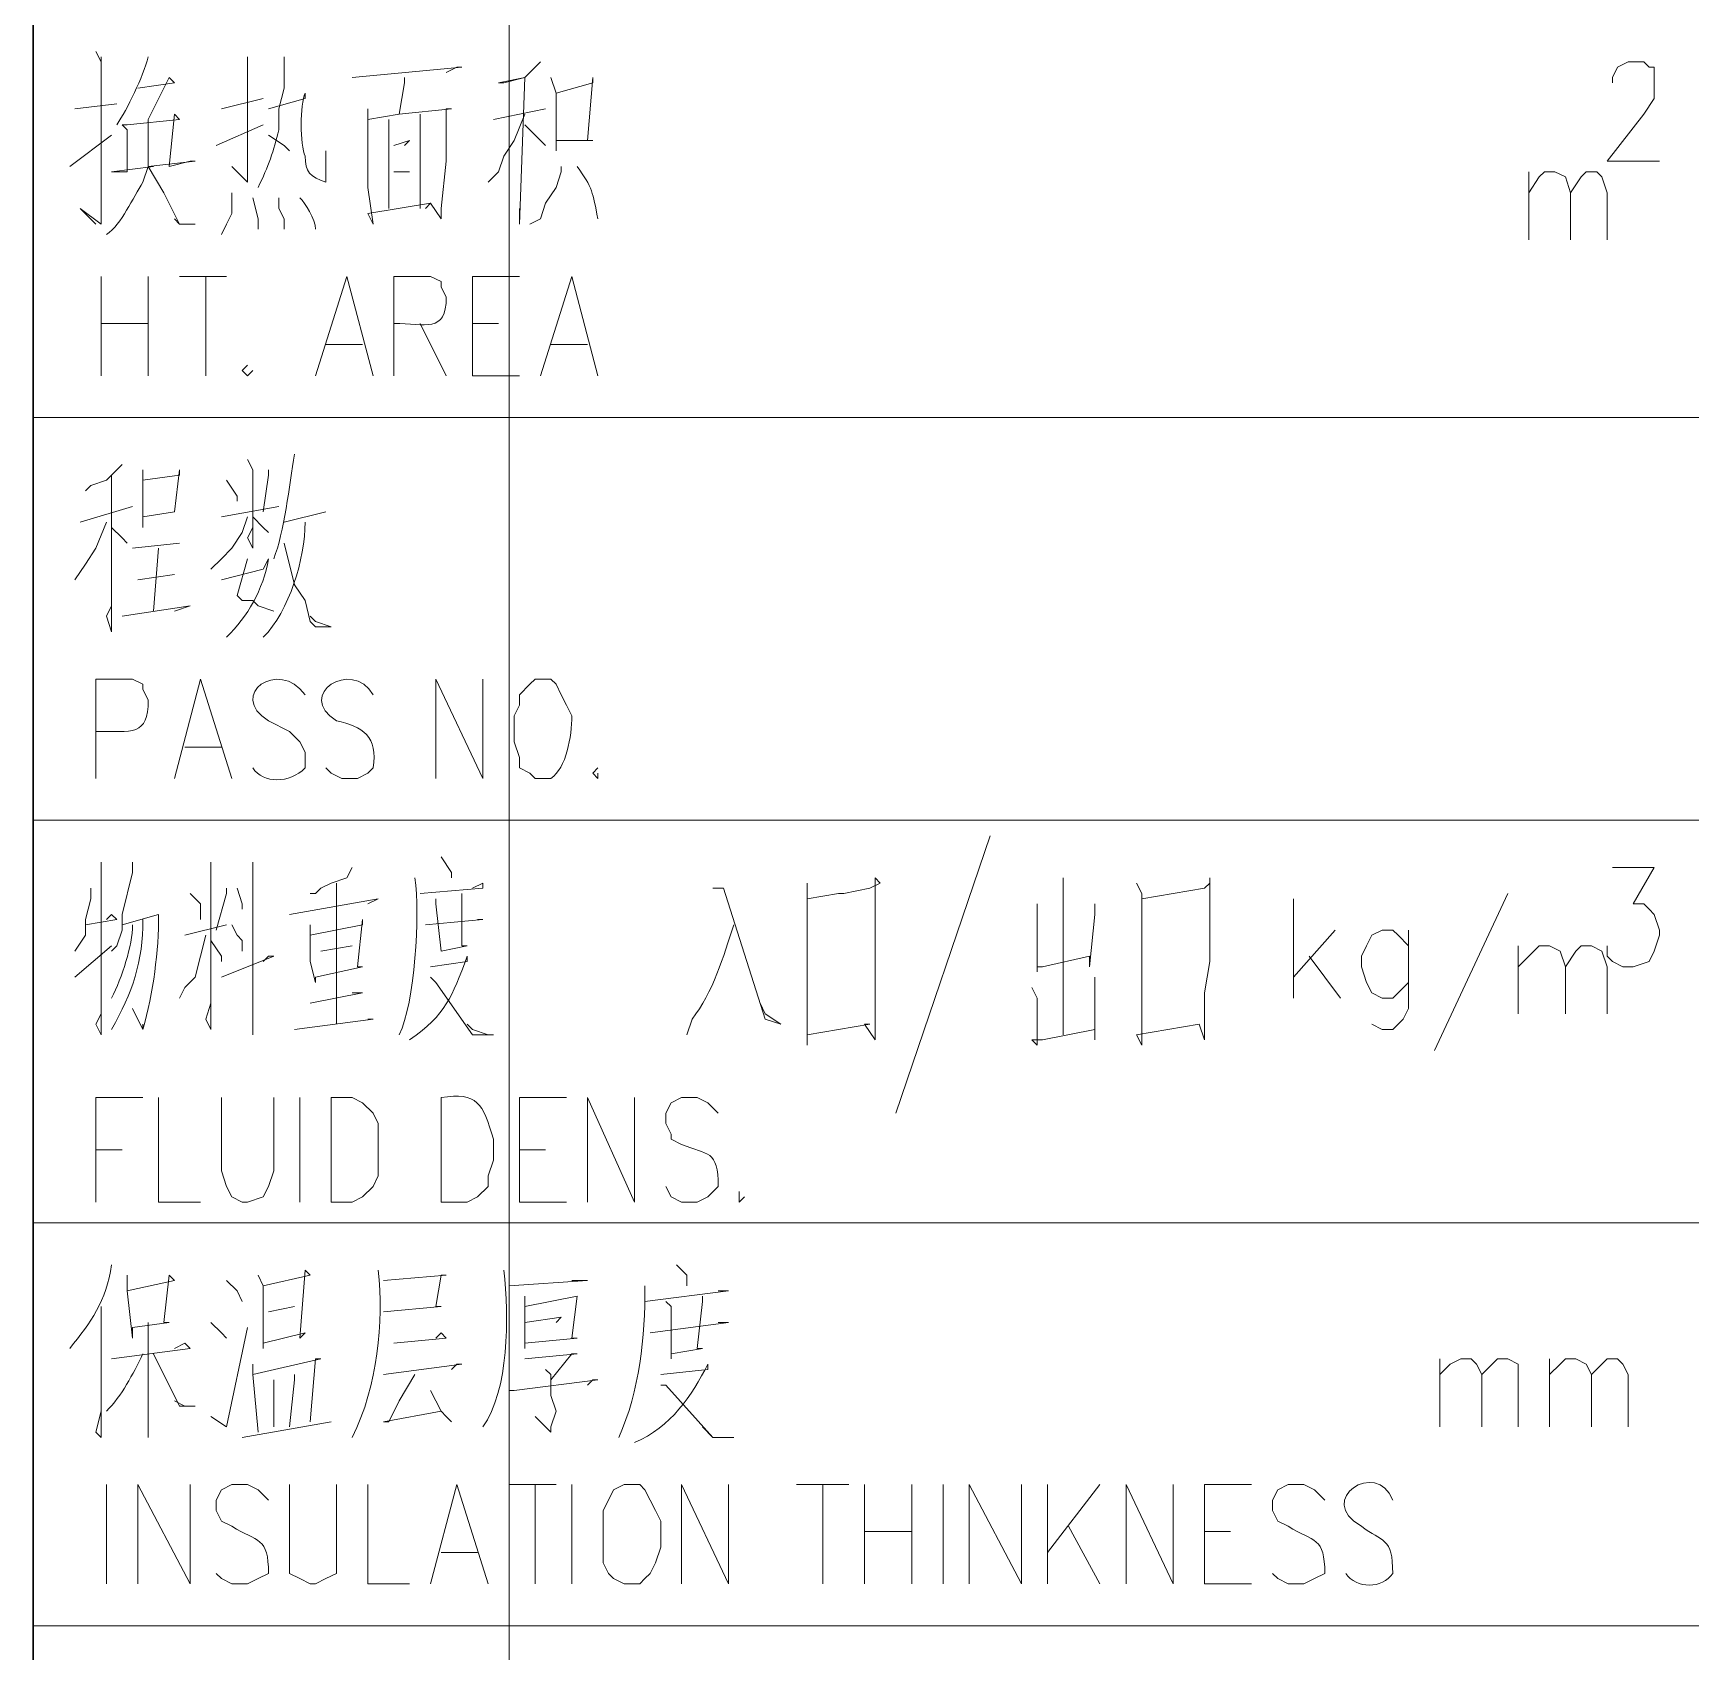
# Model space of a CAD drawing. Header units: millimetres. Extents: x 0 to 825, y 0 to 1167.
# Drawn here: x 560.8 to 617.9, y 867.6 to 923.3 of the extents above; entities that cross this region are included whole.
import ezdxf

# ---------------------------------------------------------------- set-up
doc = ezdxf.new("R2010")
doc.units = ezdxf.units.MM
doc.layers.add('1', color=7, linetype='Continuous')

msp = doc.modelspace()

# ---------------------------------------------------------------- linework, layer by layer
at = {"layer": '1', "color": 30, "lineweight": 9}
msp.add_lwpolyline([(577.221732, 0.141732), (577.221732, 1166.901732)], dxfattribs=at)
at = {"layer": '1', "color": 0, "lineweight": 25}
msp.add_lwpolyline([(560.841732, 667.581732), (560.841732, 1152.861732), (560.841732, 681.441732)], dxfattribs=at)
at = {"layer": '1', "color": 0, "lineweight": 9}
for points in [[(563.001732, 922.641732), (563.181732, 922.281732), (563.181732, 922.461732), (563.181732, 916.701732), (562.461732, 917.241732), (563.001732, 916.701732)], [(568.221732, 922.461732), (568.221732, 918.681732), (568.221732, 918.321732), (568.221732, 918.141732), (567.681732, 918.681732)], [(571.821732, 921.741732), (575.601732, 922.101732), (575.421732, 922.101732), (575.061732, 921.921732)], [(578.301732, 922.281732), (578.121732, 922.101732), (577.761732, 921.741732), (577.041732, 921.561732), (576.861732, 921.561732), (577.761732, 921.741732), (577.581732, 916.701732), (577.581732, 916.881732), (577.581732, 917.241732)], [(615.201732, 921.561732), (615.201732, 921.741732), (615.381732, 922.101732), (615.381732, 922.101732), (615.741732, 922.281732), (616.281732, 922.281732), (616.461732, 922.101732), (616.641732, 922.101732), (616.641732, 921.741732), (616.641732, 921.381732), (616.641732, 921.021732), (616.281732, 920.481732), (615.021732, 918.861732), (616.821732, 918.861732)], [(573.621732, 921.741732), (573.621732, 921.561732), (573.441732, 920.481732)], [(578.661732, 921.741732), (578.841732, 921.201732), (578.841732, 919.221732), (578.841732, 919.581732), (580.101732, 919.581732), (579.921732, 919.581732), (580.101732, 921.741732), (580.101732, 921.561732), (578.841732, 921.201732)], [(567.321732, 920.661732), (568.761732, 921.021732)], [(562.281732, 920.661732), (563.721732, 920.841732)], [(565.701732, 916.881732), (565.881732, 916.701732), (566.421732, 916.701732), (565.881732, 916.701732), (565.341732, 917.781732), (564.801732, 918.681732), (566.421732, 918.861732), (566.241732, 918.861732), (565.521732, 918.681732), (565.701732, 920.481732), (565.881732, 920.301732), (564.081732, 920.121732), (563.901732, 920.121732), (564.081732, 919.941732), (564.081732, 918.501732), (563.541732, 918.501732), (564.981732, 918.681732)], [(572.361732, 920.661732), (572.361732, 920.301732), (572.361732, 917.961732), (572.541732, 916.701732), (572.361732, 917.061732), (574.521732, 917.421732), (574.521732, 917.421732), (574.341732, 917.241732)], [(574.521732, 917.421732), (574.881732, 916.881732), (574.881732, 917.241732), (575.061732, 918.861732), (575.061732, 920.661732), (575.241732, 920.661732), (573.441732, 920.481732), (572.361732, 920.301732)], [(574.161732, 920.481732), (574.161732, 917.241732)], [(577.761732, 920.481732), (577.401732, 919.581732), (577.041732, 919.041732), (576.861732, 918.501732), (576.501732, 918.141732)], [(576.681732, 920.301732), (578.481732, 920.661732)], [(567.141732, 919.401732), (568.761732, 920.121732)], [(573.081732, 920.301732), (573.081732, 917.241732)], [(577.761732, 920.121732), (578.481732, 919.401732)], [(562.101732, 918.681732), (563.541732, 919.761732)], [(568.941732, 919.761732), (569.481732, 919.401732), (569.661732, 919.221732)], [(573.261732, 919.401732), (573.801732, 919.581732), (573.801732, 919.581732), (573.621732, 919.401732)], [(579.021732, 918.681732), (579.021732, 918.501732), (578.841732, 917.961732), (578.481732, 917.421732), (578.301732, 916.881732), (577.941732, 916.701732)], [(573.261732, 918.501732), (573.801732, 918.501732), (573.801732, 918.501732), (573.621732, 918.501732)], [(612.321732, 916.161732), (612.321732, 918.501732)], [(612.321732, 917.781732), (612.681732, 918.321732), (612.861732, 918.501732), (613.221732, 918.501732), (613.581732, 918.321732), (613.761732, 917.781732), (613.761732, 916.161732)], [(613.761732, 917.781732), (614.121732, 918.321732), (614.301732, 918.501732), (614.661732, 918.501732), (614.841732, 918.321732), (615.021732, 917.781732), (615.021732, 916.161732)], [(567.681732, 917.781732), (567.681732, 917.061732), (567.501732, 916.701732), (567.321732, 916.341732)], [(568.401732, 917.601732), (568.581732, 916.881732), (568.581732, 916.521732)], [(569.301732, 917.601732), (569.301732, 917.241732), (569.481732, 916.881732), (569.481732, 916.701732), (569.481732, 916.521732)], [(563.181732, 911.481732), (563.181732, 914.901732)], [(564.801732, 914.901732), (564.801732, 911.481732)], [(565.881732, 914.901732), (567.501732, 914.901732)], [(566.781732, 914.901732), (566.781732, 911.481732)], [(570.561732, 911.481732), (571.641732, 914.901732), (572.541732, 911.481732)], [(575.961732, 911.481732), (575.961732, 914.901732), (577.581732, 914.901732)], [(578.301732, 911.481732), (579.381732, 914.901732), (580.281732, 911.481732)], [(563.181732, 913.281732), (564.801732, 913.281732)], [(574.161732, 913.281732), (575.061732, 911.481732)], [(575.961732, 913.281732), (576.861732, 913.281732)], [(570.921732, 912.561732), (572.181732, 912.561732)], [(578.661732, 912.561732), (579.921732, 912.561732)], [(568.221732, 911.841732), (568.041732, 911.661732), (568.221732, 911.481732), (568.401732, 911.661732)], [(575.961732, 911.481732), (577.581732, 911.481732)], [(685.581732, 910.041732), (560.841732, 910.041732)], [(685.581732, 910.041732), (560.841732, 910.041732)], [(563.901732, 908.421732), (563.721732, 908.241732), (563.361732, 907.881732), (562.821732, 907.701732), (562.641732, 907.521732)], [(568.221732, 908.601732), (568.401732, 908.241732), (568.401732, 905.541732), (568.221732, 905.901732), (568.401732, 906.261732)], [(563.541732, 908.061732), (563.541732, 902.661732), (563.361732, 903.201732), (563.541732, 903.561732)], [(564.621732, 908.241732), (564.621732, 907.881732), (564.621732, 906.981732), (564.621732, 906.261732)], [(564.621732, 906.621732), (565.701732, 906.801732), (565.701732, 906.801732), (565.881732, 908.241732), (565.881732, 908.061732), (564.621732, 907.881732)], [(567.501732, 907.881732), (567.861732, 907.341732), (567.861732, 907.161732)], [(568.941732, 908.241732), (568.941732, 908.061732), (568.761732, 906.801732)], [(564.261732, 906.981732), (562.461732, 906.441732)], [(567.321732, 906.621732), (569.301732, 906.981732)], [(569.481732, 906.441732), (570.921732, 906.801732)], [(563.361732, 906.441732), (563.001732, 905.541732), (562.641732, 905.001732), (562.281732, 904.461732)], [(563.541732, 906.261732), (563.901732, 905.901732), (564.081732, 905.721732)], [(568.221732, 906.621732), (568.041732, 906.081732), (567.681732, 905.541732), (567.321732, 905.181732), (566.961732, 904.821732)], [(568.401732, 906.621732), (568.761732, 906.261732), (568.941732, 906.081732)], [(564.261732, 905.541732), (565.881732, 905.721732)], [(569.481732, 905.721732), (569.481732, 905.721732), (569.841732, 904.281732), (570.201732, 903.741732), (570.381732, 903.021732), (570.561732, 902.841732), (571.101732, 902.841732), (570.561732, 903.021732), (570.381732, 903.201732)], [(565.161732, 905.541732), (564.981732, 903.381732)], [(568.221732, 905.181732), (567.861732, 903.921732), (568.041732, 903.741732), (568.401732, 903.741732), (568.581732, 903.561732), (569.121732, 903.381732)], [(565.701732, 904.641732), (564.441732, 904.461732)], [(563.901732, 903.201732), (566.241732, 903.561732), (566.241732, 903.561732), (565.701732, 903.381732)], [(565.701732, 897.621732), (566.601732, 901.041732), (567.681732, 897.621732)], [(574.701732, 897.621732), (574.701732, 901.041732), (576.321732, 897.621732), (576.321732, 901.041732)], [(566.061732, 898.701732), (567.321732, 898.701732)], [(580.281732, 897.981732), (580.101732, 897.801732), (580.281732, 897.621732), (580.281732, 897.801732)], [(810.501732, 896.181732), (560.841732, 896.181732), (810.501732, 896.181732)], [(593.781732, 895.641732), (590.541732, 886.101732)], [(563.181732, 894.741732), (563.181732, 894.561732), (563.181732, 888.801732), (563.001732, 889.161732), (563.181732, 889.521732)], [(564.261732, 894.741732), (564.261732, 894.381732), (564.261732, 894.381732), (563.901732, 892.941732), (563.901732, 892.401732), (563.721732, 891.861732), (563.541732, 891.681732)], [(566.961732, 894.741732), (566.961732, 894.381732), (566.961732, 888.981732), (566.781732, 889.341732), (566.961732, 889.881732)], [(568.401732, 894.741732), (568.401732, 894.381732), (568.401732, 888.801732), (568.401732, 889.161732), (568.401732, 889.701732)], [(574.881732, 894.921732), (575.241732, 894.381732), (575.241732, 894.201732)], [(571.821732, 894.561732), (571.641732, 894.201732), (571.101732, 894.021732), (570.741732, 893.841732), (570.561732, 893.661732), (570.381732, 893.661732)], [(587.481732, 894.021732), (587.481732, 893.661732), (587.481732, 888.441732), (587.481732, 888.801732), (589.641732, 889.161732), (589.461732, 889.161732), (589.821732, 888.621732), (589.821732, 889.341732), (589.821732, 890.241732), (589.821732, 891.321732), (589.821732, 894.201732), (590.001732, 894.021732), (589.641732, 893.841732), (588.741732, 893.661732), (588.561732, 893.661732), (587.481732, 893.481732)], [(596.301732, 894.201732), (596.301732, 893.841732), (596.301732, 894.021732), (596.301732, 888.801732)], [(598.821732, 894.021732), (599.001732, 893.661732), (599.001732, 888.441732), (598.821732, 888.801732), (600.981732, 889.161732), (600.981732, 889.161732), (601.161732, 888.621732), (601.161732, 889.341732), (601.161732, 890.241732), (601.341732, 891.321732), (601.341732, 894.201732), (601.341732, 894.021732), (601.161732, 893.841732), (600.081732, 893.661732), (600.081732, 893.661732), (599.001732, 893.481732)], [(615.201732, 894.561732), (616.641732, 894.561732), (615.921732, 893.301732), (616.281732, 893.301732), (616.461732, 893.121732), (616.641732, 892.941732), (616.821732, 892.401732), (616.821732, 892.221732), (616.641732, 891.681732), (616.461732, 891.321732), (615.921732, 891.141732), (615.561732, 891.141732), (615.201732, 891.321732), (615.021732, 891.501732), (615.021732, 891.861732)], [(562.821732, 893.841732), (562.821732, 893.481732), (562.641732, 892.761732), (562.641732, 892.221732), (562.281732, 891.681732)], [(566.241732, 893.661732), (566.601732, 893.301732), (566.601732, 892.761732)], [(567.501732, 893.841732), (567.501732, 893.661732), (567.141732, 892.401732)], [(567.861732, 893.841732), (568.041732, 893.301732), (568.041732, 893.121732)], [(571.281732, 894.021732), (571.281732, 889.161732)], [(574.161732, 893.661732), (576.321732, 893.841732), (576.321732, 894.021732), (575.961732, 893.841732)], [(574.701732, 893.481732), (574.701732, 893.301732), (574.881732, 891.681732), (574.881732, 891.681732), (575.781732, 891.861732), (575.601732, 891.861732), (575.601732, 893.481732), (575.601732, 893.661732)], [(584.241732, 893.841732), (584.601732, 893.841732), (586.041732, 889.341732), (586.581732, 889.161732), (586.041732, 889.521732), (585.861732, 889.881732)], [(611.601732, 893.661732), (609.081732, 888.261732)], [(569.661732, 892.941732), (572.721732, 893.481732), (572.721732, 893.481732), (572.361732, 893.301732)], [(595.401732, 893.301732), (595.401732, 892.941732), (595.401732, 892.221732), (595.401732, 890.961732), (595.401732, 891.141732), (595.581732, 891.141732), (597.201732, 891.501732), (597.201732, 891.141732), (597.381732, 892.941732), (597.381732, 893.301732)], [(604.221732, 890.061732), (604.221732, 893.481732)], [(562.641732, 892.581732), (563.721732, 892.761732), (563.541732, 892.941732), (563.361732, 892.761732)], [(566.061732, 892.221732), (567.501732, 892.581732)], [(567.681732, 892.581732), (567.861732, 892.221732), (568.041732, 892.041732), (568.041732, 891.681732)], [(570.381732, 892.581732), (570.381732, 892.221732), (570.381732, 891.321732), (570.561732, 890.601732), (570.561732, 890.781732), (572.181732, 891.141732), (572.001732, 891.141732), (572.181732, 892.761732), (572.181732, 892.581732), (570.381732, 892.221732)], [(574.341732, 892.581732), (576.321732, 892.761732), (576.321732, 892.761732), (576.141732, 892.761732)], [(562.281732, 890.781732), (563.541732, 891.861732)], [(566.781732, 892.221732), (566.601732, 891.501732), (566.421732, 890.781732), (566.061732, 890.421732), (565.881732, 890.061732)], [(566.961732, 892.041732), (567.321732, 891.501732), (567.321732, 891.321732)], [(570.741732, 891.681732), (571.821732, 891.861732)], [(605.661732, 892.401732), (604.221732, 890.781732)], [(608.181732, 891.861732), (607.821732, 892.221732), (607.641732, 892.401732), (607.281732, 892.401732), (606.921732, 892.221732), (606.741732, 891.861732), (606.561732, 891.501732), (606.561732, 891.141732), (606.741732, 890.601732), (606.921732, 890.241732), (607.281732, 890.061732), (607.641732, 890.061732), (607.821732, 890.241732), (608.181732, 890.601732)], [(608.181732, 892.401732), (608.181732, 889.701732), (608.001732, 889.341732), (607.821732, 889.161732), (607.641732, 888.981732), (607.281732, 888.981732), (606.921732, 889.161732)], [(611.961732, 889.521732), (611.961732, 891.861732)], [(611.961732, 891.141732), (612.501732, 891.681732), (612.681732, 891.861732), (613.041732, 891.861732), (613.401732, 891.681732), (613.581732, 891.141732), (613.581732, 889.521732)], [(613.581732, 891.141732), (613.941732, 891.681732), (614.121732, 891.861732), (614.481732, 891.861732), (614.841732, 891.681732), (615.021732, 891.141732), (615.021732, 889.521732)], [(567.321732, 890.781732), (569.121732, 891.501732), (568.941732, 891.501732), (568.761732, 891.321732)], [(604.761732, 891.501732), (605.841732, 890.061732)], [(574.521732, 890.781732), (574.701732, 890.601732), (575.961732, 888.801732), (576.681732, 888.801732), (576.501732, 888.801732), (575.961732, 888.981732), (575.781732, 889.161732)], [(595.221732, 890.421732), (595.401732, 890.061732), (595.401732, 888.441732), (595.221732, 888.621732), (595.581732, 888.621732), (597.381732, 888.981732), (597.381732, 888.621732), (597.381732, 889.701732), (597.381732, 890.421732), (597.381732, 890.781732)], [(570.381732, 889.881732), (572.181732, 890.241732), (572.001732, 890.241732), (571.821732, 890.241732)], [(569.841732, 888.981732), (572.541732, 889.341732), (572.541732, 889.341732), (572.361732, 889.341732)], [(563.001732, 883.041732), (563.001732, 886.641732), (564.621732, 886.641732)], [(565.161732, 886.641732), (565.161732, 883.041732), (566.601732, 883.041732)], [(567.321732, 886.641732), (567.321732, 884.121732), (567.501732, 883.581732), (567.681732, 883.221732), (568.041732, 883.041732), (568.221732, 883.041732), (568.761732, 883.221732), (568.941732, 883.581732), (569.121732, 884.121732), (569.121732, 886.641732)], [(570.021732, 883.041732), (570.021732, 886.641732)], [(571.101732, 883.041732), (571.101732, 886.641732), (571.821732, 886.641732), (572.181732, 886.461732), (572.541732, 886.101732), (572.721732, 885.741732), (572.721732, 885.201732), (572.721732, 884.481732), (572.721732, 883.941732), (572.541732, 883.581732), (572.181732, 883.221732), (571.821732, 883.041732), (571.101732, 883.041732)], [(577.581732, 883.041732), (577.581732, 886.641732), (579.201732, 886.641732)], [(579.921732, 883.041732), (579.921732, 886.641732), (581.541732, 883.041732), (581.541732, 886.641732)], [(563.001732, 884.841732), (563.901732, 884.841732)], [(577.581732, 884.841732), (578.481732, 884.841732)], [(585.141732, 883.401732), (585.141732, 883.221732), (585.141732, 883.041732), (585.321732, 883.221732)], [(577.581732, 883.041732), (579.201732, 883.041732)], [(810.501732, 882.321732), (560.841732, 882.321732)], [(810.501732, 882.321732), (560.841732, 882.321732)], [(564.081732, 880.521732), (564.081732, 879.981732), (564.261732, 878.361732), (564.261732, 878.721732), (565.521732, 878.901732), (565.341732, 878.901732), (565.521732, 880.521732), (565.701732, 880.341732), (564.081732, 879.981732)], [(568.581732, 880.521732), (568.761732, 880.161732), (568.761732, 879.261732), (568.761732, 878.001732), (568.761732, 878.181732), (570.201732, 878.541732), (570.021732, 878.361732), (570.201732, 880.701732), (570.381732, 880.521732), (568.761732, 880.161732)], [(572.901732, 880.341732), (575.061732, 880.521732), (574.881732, 880.521732), (574.701732, 879.441732), (574.881732, 879.441732), (572.901732, 879.261732)], [(582.981732, 880.881732), (583.341732, 880.521732), (583.341732, 880.161732)], [(567.501732, 880.341732), (567.861732, 879.981732), (568.041732, 879.621732)], [(577.221732, 880.161732), (579.921732, 880.341732), (579.741732, 880.341732), (579.381732, 880.341732)], [(581.901732, 879.621732), (584.781732, 879.981732), (584.601732, 879.981732), (584.421732, 879.981732)], [(563.181732, 879.441732), (563.181732, 874.941732), (563.001732, 875.121732), (563.181732, 875.841732)], [(568.941732, 879.261732), (569.841732, 879.441732)], [(577.761732, 879.801732), (577.761732, 879.441732), (577.761732, 878.001732), (577.761732, 878.181732), (579.561732, 878.361732), (579.381732, 878.361732), (579.561732, 879.801732), (579.561732, 879.801732), (577.761732, 879.441732)], [(582.621732, 879.621732), (582.801732, 879.441732), (582.801732, 877.641732), (582.801732, 877.821732), (583.881732, 878.001732), (583.701732, 878.001732), (583.881732, 879.621732), (583.881732, 879.801732)], [(564.801732, 878.901732), (564.801732, 874.941732), (564.801732, 875.301732), (564.801732, 875.841732)], [(566.961732, 878.901732), (567.321732, 878.541732), (567.501732, 878.361732)], [(577.761732, 878.901732), (579.021732, 879.081732), (579.021732, 879.081732), (578.841732, 878.901732)], [(582.081732, 878.541732), (584.781732, 878.901732), (584.601732, 878.901732), (584.421732, 878.901732)], [(563.541732, 877.641732), (566.241732, 878.001732), (566.061732, 878.181732), (565.701732, 878.001732)], [(566.961732, 875.661732), (567.501732, 875.301732), (568.221732, 878.721732)], [(573.261732, 878.181732), (575.061732, 878.361732), (574.881732, 878.541732), (574.701732, 878.361732)], [(564.981732, 877.821732), (565.881732, 876.021732), (566.421732, 876.021732), (566.061732, 876.021732), (565.701732, 876.201732)], [(570.381732, 875.481732), (570.561732, 877.641732), (570.741732, 877.641732), (568.401732, 877.101732), (568.401732, 877.461732), (568.401732, 877.101732), (568.581732, 875.121732)], [(577.761732, 877.641732), (579.561732, 877.821732), (579.381732, 877.821732), (578.661732, 876.921732)], [(609.261732, 875.301732), (609.261732, 877.641732)], [(609.261732, 877.101732), (609.621732, 877.461732), (609.981732, 877.641732), (610.341732, 877.641732), (610.521732, 877.461732), (610.701732, 877.101732), (610.701732, 875.301732)], [(610.701732, 877.101732), (611.061732, 877.461732), (611.241732, 877.641732), (611.601732, 877.641732), (611.961732, 877.461732), (611.961732, 877.101732), (611.961732, 875.301732)], [(613.041732, 875.301732), (613.041732, 877.641732)], [(613.041732, 877.101732), (613.401732, 877.461732), (613.581732, 877.641732), (613.941732, 877.641732), (614.301732, 877.461732), (614.481732, 877.101732), (614.481732, 875.301732)], [(614.481732, 877.101732), (614.841732, 877.461732), (615.021732, 877.641732), (615.381732, 877.641732), (615.561732, 877.461732), (615.741732, 877.101732), (615.741732, 875.301732)], [(569.841732, 877.101732), (569.841732, 876.921732), (569.661732, 875.301732)], [(572.901732, 877.101732), (575.601732, 877.461732), (575.421732, 877.461732), (575.241732, 877.281732)], [(573.981732, 877.101732), (573.441732, 876.201732), (573.081732, 875.481732), (572.901732, 875.481732), (574.881732, 875.841732)], [(578.481732, 877.281732), (578.661732, 877.101732), (578.661732, 876.741732), (578.661732, 876.381732), (578.841732, 875.841732), (578.661732, 875.301732), (578.661732, 875.121732), (578.121732, 875.661732), (578.661732, 875.121732)], [(569.121732, 875.301732), (569.121732, 876.921732)], [(574.521732, 876.561732), (574.881732, 875.841732), (575.061732, 875.661732), (575.061732, 875.661732), (575.241732, 875.481732)], [(577.221732, 876.561732), (577.401732, 876.561732), (580.281732, 876.921732), (580.101732, 876.921732), (579.921732, 876.741732)], [(582.441732, 876.741732), (582.621732, 876.741732), (584.241732, 874.941732), (584.961732, 874.941732), (584.241732, 874.941732), (583.881732, 875.301732)], [(568.041732, 874.941732), (571.101732, 875.481732)], [(563.361732, 869.901732), (563.361732, 873.321732)], [(564.441732, 869.901732), (564.441732, 873.321732), (566.241732, 869.901732), (566.241732, 873.321732)], [(569.661732, 873.321732), (569.661732, 870.801732), (569.661732, 870.261732), (570.021732, 870.081732), (570.381732, 869.901732), (570.561732, 869.901732), (570.921732, 870.081732), (571.281732, 870.261732), (571.281732, 870.801732), (571.281732, 873.321732)], [(572.361732, 873.321732), (572.361732, 869.901732), (573.801732, 869.901732)], [(574.521732, 869.901732), (575.421732, 873.321732), (576.501732, 869.901732)], [(577.221732, 873.321732), (578.841732, 873.321732)], [(578.121732, 873.321732), (578.121732, 869.901732)], [(579.381732, 869.901732), (579.381732, 873.321732)], [(581.181732, 873.321732), (580.821732, 873.141732), (580.641732, 872.781732), (580.461732, 872.421732), (580.461732, 872.061732), (580.461732, 871.161732), (580.461732, 870.621732), (580.641732, 870.261732), (580.821732, 870.081732), (581.181732, 869.901732), (581.721732, 869.901732), (581.901732, 870.081732), (582.081732, 870.261732), (582.261732, 870.621732), (582.441732, 871.161732), (582.441732, 872.061732), (582.261732, 872.421732), (582.081732, 872.781732), (581.901732, 873.141732), (581.721732, 873.321732), (581.181732, 873.321732)], [(583.161732, 869.901732), (583.161732, 873.321732), (584.781732, 869.901732), (584.781732, 873.321732)], [(587.121732, 873.321732), (588.921732, 873.321732)], [(588.021732, 873.321732), (588.021732, 869.901732)], [(589.461732, 869.901732), (589.461732, 873.321732)], [(591.081732, 873.321732), (591.081732, 869.901732)], [(592.161732, 869.901732), (592.161732, 873.321732)], [(593.061732, 869.901732), (593.061732, 873.321732), (594.861732, 869.901732), (594.861732, 873.321732)], [(595.761732, 869.901732), (595.761732, 873.321732)], [(597.561732, 873.321732), (595.761732, 870.981732)], [(598.461732, 869.901732), (598.461732, 873.321732), (600.081732, 869.901732), (600.081732, 873.321732)], [(601.161732, 869.901732), (601.161732, 873.321732), (602.781732, 873.321732)], [(596.481732, 871.881732), (597.561732, 869.901732)], [(589.461732, 871.701732), (591.081732, 871.701732)], [(601.161732, 871.701732), (602.061732, 871.701732)], [(574.881732, 870.981732), (576.141732, 870.981732)], [(601.161732, 869.901732), (602.781732, 869.901732)], [(810.501732, 868.461732), (560.841732, 868.461732)], [(810.501732, 868.461732), (560.841732, 868.461732)]]:
    msp.add_lwpolyline(points, dxfattribs=at)
for points in [[(563.721732, 920.121732), (564.081732, 920.661732), (564.621732, 921.741732), (564.801732, 922.461732)], [(579.561732, 918.681732), (580.101732, 917.961732), (580.101732, 917.781732), (580.281732, 916.881732)], [(570.021732, 917.601732), (570.201732, 917.421732), (570.561732, 916.881732), (570.561732, 916.521732)], [(569.841732, 908.781732), (569.661732, 907.701732), (569.481732, 906.081732), (569.121732, 905.181732)], [(570.201732, 906.441732), (570.201732, 905.181732), (569.661732, 903.381732), (568.761732, 902.481732)], [(573.981732, 894.201732), (574.161732, 892.941732), (573.981732, 889.881732), (573.441732, 888.801732)], [(564.621732, 892.761732), (564.621732, 891.321732), (564.261732, 890.241732), (563.541732, 888.981732)], [(564.261732, 892.581732), (564.261732, 891.861732), (563.901732, 890.781732), (563.541732, 890.061732)], [(563.541732, 880.881732), (563.361732, 879.621732), (562.821732, 878.901732), (562.101732, 878.001732)], [(572.721732, 880.701732), (572.901732, 878.901732), (572.721732, 876.741732), (571.821732, 874.941732)], [(577.041732, 880.701732), (577.221732, 879.081732), (577.221732, 876.561732), (576.321732, 875.301732)], [(581.901732, 880.161732), (581.901732, 878.361732), (581.721732, 876.561732), (581.001732, 874.941732)], [(564.621732, 877.821732), (564.261732, 877.101732), (563.901732, 876.381732), (563.361732, 875.841732)]]:
    msp.add_open_spline(points, degree=3, dxfattribs=at)
for points, knots in [([(569.481732, 922.461732), (569.481732, 922.461732), (569.481732, 922.281732), (569.481732, 922.281732), (569.481732, 922.281732), (569.481732, 921.381732), (569.481732, 921.381732), (569.481732, 921.381732), (569.301732, 920.661732), (569.301732, 920.661732), (569.301732, 920.661732), (569.301732, 919.941732), (569.301732, 919.941732), (569.121732, 919.221732), (568.941732, 918.681732), (568.581732, 917.961732)], [0, 0, 0, 0, 1, 1, 1, 2, 2, 2, 3, 3, 3, 4, 4, 4, 5, 5, 5, 5]), ([(564.441732, 921.381732), (564.441732, 921.381732), (565.701732, 921.561732), (565.701732, 921.561732), (565.701732, 921.561732), (565.521732, 921.741732), (565.521732, 921.741732), (565.521732, 921.741732), (564.801732, 920.301732), (564.801732, 920.301732), (564.801732, 920.301732), (564.801732, 919.581732), (564.801732, 919.581732), (564.801732, 919.581732), (564.801732, 918.681732), (564.801732, 918.681732), (564.801732, 918.681732), (564.621732, 918.141732), (564.621732, 918.141732), (564.261732, 917.601732), (563.901732, 916.701732), (563.361732, 916.341732)], [0, 0, 0, 0, 1, 1, 1, 2, 2, 2, 3, 3, 3, 4, 4, 4, 5, 5, 5, 6, 6, 6, 7, 7, 7, 7]), ([(568.941732, 920.661732), (568.941732, 920.661732), (570.201732, 921.021732), (570.201732, 921.021732), (570.201732, 921.021732), (570.201732, 921.201732), (570.201732, 921.201732), (570.021732, 920.841732), (570.021732, 919.401732), (570.201732, 919.041732), (570.201732, 918.501732), (570.381732, 918.321732), (570.921732, 918.141732), (570.921732, 918.141732), (570.921732, 919.221732), (570.921732, 919.221732)], [0, 0, 0, 0, 1, 1, 1, 2, 2, 2, 3, 3, 3, 4, 4, 4, 5, 5, 5, 5]), ([(573.261732, 911.481732), (573.261732, 911.481732), (573.261732, 914.901732), (573.261732, 914.901732), (573.261732, 914.901732), (574.521732, 914.901732), (574.521732, 914.901732), (574.521732, 914.901732), (574.881732, 914.721732), (574.881732, 914.721732), (574.881732, 914.721732), (574.881732, 914.541732), (574.881732, 914.541732), (574.881732, 914.541732), (575.061732, 914.181732), (575.061732, 914.181732), (575.061732, 912.921732), (574.341732, 913.281732), (573.261732, 913.281732)], [0, 0, 0, 0, 1, 1, 1, 2, 2, 2, 3, 3, 3, 4, 4, 4, 5, 5, 5, 6, 6, 6, 6]), ([(567.321732, 904.461732), (567.321732, 904.461732), (568.761732, 904.821732), (568.761732, 904.821732), (568.761732, 904.821732), (568.941732, 905.181732), (568.941732, 905.181732), (568.761732, 904.101732), (568.221732, 903.201732), (567.501732, 902.481732)], [0, 0, 0, 0, 1, 1, 1, 2, 2, 2, 3, 3, 3, 3]), ([(570.201732, 900.501732), (569.301732, 901.761732), (567.501732, 900.501732), (568.941732, 899.601732), (568.941732, 899.601732), (569.661732, 899.241732), (569.661732, 899.241732), (569.661732, 899.241732), (569.841732, 899.061732), (569.841732, 899.061732), (569.841732, 899.061732), (570.021732, 898.881732), (570.021732, 898.881732), (570.021732, 898.881732), (570.201732, 898.521732), (570.201732, 898.521732), (570.201732, 898.521732), (570.201732, 897.981732), (570.201732, 897.981732), (569.661732, 897.441732), (568.761732, 897.441732), (568.401732, 897.981732)], [0, 0, 0, 0, 1, 1, 1, 2, 2, 2, 3, 3, 3, 4, 4, 4, 5, 5, 5, 6, 6, 6, 7, 7, 7, 7]), ([(572.541732, 900.501732), (571.821732, 901.761732), (569.841732, 900.501732), (571.281732, 899.601732), (572.181732, 899.421732), (572.721732, 899.061732), (572.541732, 897.981732), (572.541732, 897.981732), (572.361732, 897.801732), (572.361732, 897.801732), (572.361732, 897.801732), (572.001732, 897.621732), (572.001732, 897.621732), (572.001732, 897.621732), (571.461732, 897.621732), (571.461732, 897.621732), (571.461732, 897.621732), (571.101732, 897.801732), (571.101732, 897.801732), (571.101732, 897.801732), (570.921732, 897.981732), (570.921732, 897.981732)], [0, 0, 0, 0, 1, 1, 1, 2, 2, 2, 3, 3, 3, 4, 4, 4, 5, 5, 5, 6, 6, 6, 7, 7, 7, 7]), ([(563.001732, 897.621732), (563.001732, 897.621732), (563.001732, 901.041732), (563.001732, 901.041732), (563.001732, 901.041732), (564.261732, 901.041732), (564.261732, 901.041732), (564.261732, 901.041732), (564.621732, 900.861732), (564.621732, 900.861732), (564.621732, 900.861732), (564.621732, 900.681732), (564.621732, 900.681732), (564.621732, 900.681732), (564.801732, 900.321732), (564.801732, 900.321732), (564.801732, 899.061732), (564.261732, 899.241732), (563.001732, 899.241732)], [0, 0, 0, 0, 1, 1, 1, 2, 2, 2, 3, 3, 3, 4, 4, 4, 5, 5, 5, 6, 6, 6, 6]), ([(578.121732, 901.041732), (578.121732, 901.041732), (577.941732, 900.861732), (577.941732, 900.861732), (577.941732, 900.861732), (577.581732, 900.501732), (577.581732, 900.501732), (577.581732, 900.501732), (577.581732, 900.141732), (577.581732, 900.141732), (577.581732, 900.141732), (577.401732, 899.781732), (577.401732, 899.781732), (577.401732, 899.781732), (577.401732, 898.881732), (577.401732, 898.881732), (577.401732, 898.881732), (577.581732, 898.341732), (577.581732, 898.341732), (577.581732, 898.341732), (577.581732, 897.981732), (577.581732, 897.981732), (577.581732, 897.981732), (577.941732, 897.801732), (577.941732, 897.801732), (577.941732, 897.801732), (578.121732, 897.621732), (578.121732, 897.621732), (578.121732, 897.621732), (578.661732, 897.621732), (578.661732, 897.621732), (579.201732, 897.981732), (579.381732, 899.061732), (579.381732, 899.781732), (579.381732, 899.781732), (579.201732, 900.141732), (579.201732, 900.141732), (579.201732, 900.141732), (579.021732, 900.501732), (579.021732, 900.501732), (579.021732, 900.501732), (578.841732, 900.861732), (578.841732, 900.861732), (578.841732, 900.861732), (578.661732, 901.041732), (578.661732, 901.041732), (578.661732, 901.041732), (578.121732, 901.041732), (578.121732, 901.041732)], [0, 0, 0, 0, 1, 1, 1, 2, 2, 2, 3, 3, 3, 4, 4, 4, 5, 5, 5, 6, 6, 6, 7, 7, 7, 8, 8, 8, 9, 9, 9, 10, 10, 10, 11, 11, 11, 12, 12, 12, 13, 13, 13, 14, 14, 14, 15, 15, 15, 16, 16, 16, 16]), ([(563.901732, 892.581732), (563.901732, 892.581732), (565.161732, 892.941732), (565.161732, 892.941732), (565.161732, 892.941732), (565.161732, 892.941732), (565.161732, 892.941732), (565.161732, 891.681732), (564.981732, 890.241732), (564.621732, 888.981732), (564.621732, 888.981732), (564.261732, 889.701732), (564.261732, 889.701732), (564.261732, 889.701732), (564.621732, 888.981732), (564.621732, 888.981732), (564.621732, 888.981732), (564.621732, 889.161732), (564.621732, 889.161732)], [0, 0, 0, 0, 1, 1, 1, 2, 2, 2, 3, 3, 3, 4, 4, 4, 5, 5, 5, 6, 6, 6, 6]), ([(584.961732, 892.581732), (584.601732, 891.501732), (584.241732, 890.241732), (583.521732, 889.341732), (583.521732, 889.341732), (583.521732, 889.341732), (583.521732, 889.341732), (583.521732, 889.341732), (583.341732, 888.801732), (583.341732, 888.801732)], [0, 0, 0, 0, 1, 1, 1, 2, 2, 2, 3, 3, 3, 3]), ([(574.521732, 891.141732), (574.521732, 891.141732), (575.781732, 891.321732), (575.781732, 891.321732), (575.781732, 891.321732), (575.781732, 891.501732), (575.781732, 891.501732), (575.241732, 890.061732), (575.061732, 889.521732), (573.801732, 888.621732)], [0, 0, 0, 0, 1, 1, 1, 2, 2, 2, 3, 3, 3, 3]), ([(574.881732, 883.041732), (574.881732, 883.041732), (574.881732, 886.641732), (574.881732, 886.641732), (576.141732, 886.821732), (576.321732, 886.461732), (576.681732, 885.201732), (576.681732, 885.201732), (576.681732, 884.481732), (576.681732, 884.481732), (576.681732, 884.481732), (576.501732, 883.941732), (576.501732, 883.941732), (576.501732, 883.941732), (576.501732, 883.581732), (576.501732, 883.581732), (576.501732, 883.581732), (576.141732, 883.221732), (576.141732, 883.221732), (576.141732, 883.221732), (575.781732, 883.041732), (575.781732, 883.041732), (575.781732, 883.041732), (574.881732, 883.041732), (574.881732, 883.041732)], [0, 0, 0, 0, 1, 1, 1, 2, 2, 2, 3, 3, 3, 4, 4, 4, 5, 5, 5, 6, 6, 6, 7, 7, 7, 8, 8, 8, 8]), ([(584.421732, 886.101732), (584.421732, 886.101732), (584.061732, 886.461732), (584.061732, 886.461732), (584.061732, 886.461732), (583.701732, 886.641732), (583.701732, 886.641732), (583.701732, 886.641732), (583.161732, 886.641732), (583.161732, 886.641732), (583.161732, 886.641732), (582.801732, 886.461732), (582.801732, 886.461732), (582.801732, 886.461732), (582.621732, 886.101732), (582.621732, 886.101732), (582.621732, 886.101732), (582.621732, 885.741732), (582.621732, 885.741732), (582.621732, 885.741732), (582.801732, 885.381732), (582.801732, 885.381732), (582.801732, 885.381732), (582.801732, 885.201732), (582.801732, 885.201732), (582.801732, 885.201732), (583.161732, 885.021732), (583.161732, 885.021732), (584.061732, 884.661732), (584.421732, 884.841732), (584.421732, 883.581732), (584.421732, 883.581732), (584.061732, 883.221732), (584.061732, 883.221732), (584.061732, 883.221732), (583.701732, 883.041732), (583.701732, 883.041732), (583.701732, 883.041732), (583.161732, 883.041732), (583.161732, 883.041732), (583.161732, 883.041732), (582.801732, 883.221732), (582.801732, 883.221732), (582.801732, 883.221732), (582.621732, 883.581732), (582.621732, 883.581732)], [0, 0, 0, 0, 1, 1, 1, 2, 2, 2, 3, 3, 3, 4, 4, 4, 5, 5, 5, 6, 6, 6, 7, 7, 7, 8, 8, 8, 9, 9, 9, 10, 10, 10, 11, 11, 11, 12, 12, 12, 13, 13, 13, 14, 14, 14, 15, 15, 15, 15]), ([(582.441732, 877.101732), (582.441732, 877.101732), (584.061732, 877.281732), (584.061732, 877.281732), (584.061732, 877.281732), (584.061732, 877.461732), (584.061732, 877.461732), (583.521732, 876.381732), (582.801732, 875.301732), (581.541732, 874.761732)], [0, 0, 0, 0, 1, 1, 1, 2, 2, 2, 3, 3, 3, 3]), ([(607.641732, 872.781732), (607.101732, 874.221732), (604.941732, 872.781732), (606.561732, 871.881732), (607.281732, 871.341732), (607.641732, 871.521732), (607.641732, 870.261732), (607.281732, 869.721732), (606.381732, 869.721732), (606.021732, 870.261732)], [0, 0, 0, 0, 1, 1, 1, 2, 2, 2, 3, 3, 3, 3]), ([(568.941732, 872.781732), (568.941732, 872.781732), (568.581732, 873.141732), (568.581732, 873.141732), (568.581732, 873.141732), (568.221732, 873.321732), (568.221732, 873.321732), (568.221732, 873.321732), (567.681732, 873.321732), (567.681732, 873.321732), (567.681732, 873.321732), (567.321732, 873.141732), (567.321732, 873.141732), (567.321732, 873.141732), (567.141732, 872.781732), (567.141732, 872.781732), (567.141732, 872.781732), (567.141732, 872.421732), (567.141732, 872.421732), (567.141732, 872.421732), (567.321732, 872.061732), (567.321732, 872.061732), (567.321732, 872.061732), (567.321732, 872.061732), (567.321732, 872.061732), (567.321732, 872.061732), (567.681732, 871.881732), (567.681732, 871.881732), (568.581732, 871.341732), (568.941732, 871.521732), (568.941732, 870.261732), (568.941732, 870.261732), (568.581732, 870.081732), (568.581732, 870.081732), (568.581732, 870.081732), (568.221732, 869.901732), (568.221732, 869.901732), (568.221732, 869.901732), (567.681732, 869.901732), (567.681732, 869.901732), (567.681732, 869.901732), (567.321732, 870.081732), (567.321732, 870.081732), (567.321732, 870.081732), (567.141732, 870.261732), (567.141732, 870.261732)], [0, 0, 0, 0, 1, 1, 1, 2, 2, 2, 3, 3, 3, 4, 4, 4, 5, 5, 5, 6, 6, 6, 7, 7, 7, 8, 8, 8, 9, 9, 9, 10, 10, 10, 11, 11, 11, 12, 12, 12, 13, 13, 13, 14, 14, 14, 15, 15, 15, 15]), ([(605.301732, 872.781732), (605.301732, 872.781732), (604.941732, 873.141732), (604.941732, 873.141732), (604.941732, 873.141732), (604.581732, 873.321732), (604.581732, 873.321732), (604.581732, 873.321732), (604.041732, 873.321732), (604.041732, 873.321732), (604.041732, 873.321732), (603.681732, 873.141732), (603.681732, 873.141732), (603.681732, 873.141732), (603.501732, 872.781732), (603.501732, 872.781732), (603.501732, 872.781732), (603.501732, 872.421732), (603.501732, 872.421732), (603.501732, 872.421732), (603.681732, 872.061732), (603.681732, 872.061732), (603.681732, 872.061732), (603.681732, 872.061732), (603.681732, 872.061732), (603.681732, 872.061732), (604.041732, 871.881732), (604.041732, 871.881732), (604.941732, 871.341732), (605.301732, 871.521732), (605.301732, 870.261732), (605.301732, 870.261732), (604.941732, 870.081732), (604.941732, 870.081732), (604.941732, 870.081732), (604.581732, 869.901732), (604.581732, 869.901732), (604.581732, 869.901732), (604.041732, 869.901732), (604.041732, 869.901732), (604.041732, 869.901732), (603.681732, 870.081732), (603.681732, 870.081732), (603.681732, 870.081732), (603.501732, 870.261732), (603.501732, 870.261732)], [0, 0, 0, 0, 1, 1, 1, 2, 2, 2, 3, 3, 3, 4, 4, 4, 5, 5, 5, 6, 6, 6, 7, 7, 7, 8, 8, 8, 9, 9, 9, 10, 10, 10, 11, 11, 11, 12, 12, 12, 13, 13, 13, 14, 14, 14, 15, 15, 15, 15])]:
    msp.add_open_spline(points, degree=3, knots=knots, dxfattribs=at)

doc.saveas('drawing.dxf')
